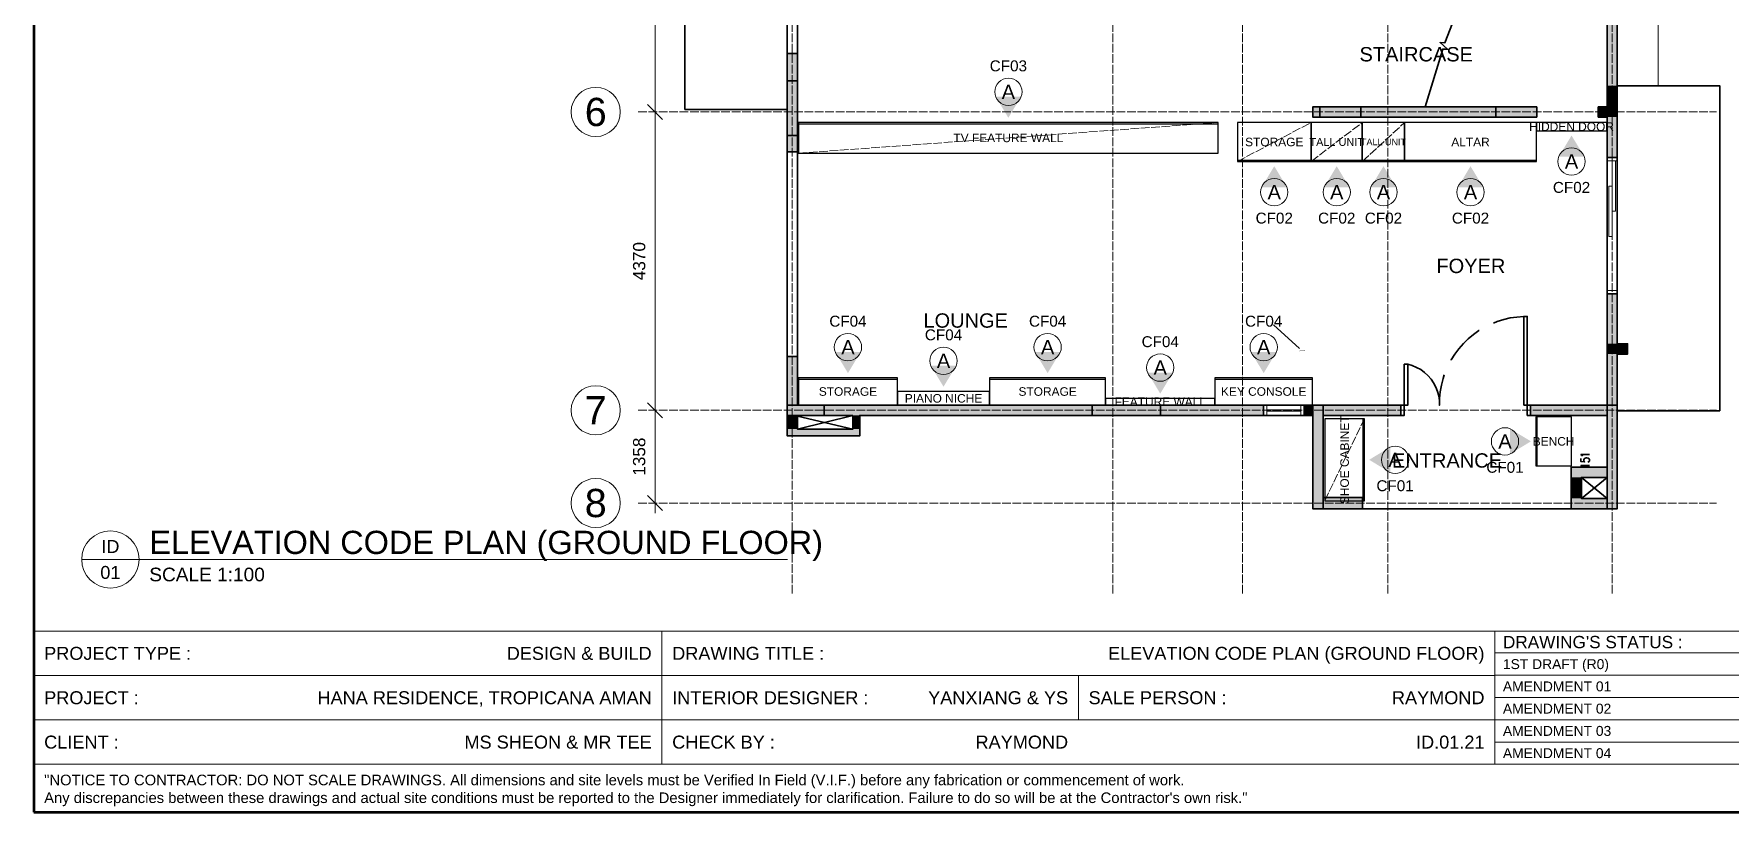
# Model space of a CAD drawing. Header units: millimetres. Extents: x 5 to 415, y 5 to 292.
# Drawn here: x 5 to 253.5, y 5 to 119 of the extents above; entities that cross this region are included whole.
import ezdxf
from ezdxf.enums import TextEntityAlignment as Align

# ---------------------------------------------------------------- set-up
doc = ezdxf.new("R2010")
doc.units = ezdxf.units.MM
doc.linetypes.add('DASHED', pattern=[1.524, 1.27, -0.254])
for name, color, linetype, lineweight in [('0-SHEET', 7, 'CONTINUOUS', 50), ('0-TITLE', 7, 'CONTINUOUS', 18), ('0-TITLE-TXT', 7, 'CONTINUOUS', 13), ('A-DOOR', 7, 'CONTINUOUS', 18), ('A-GRID', 8, 'DASHED', 13), ('A-GRID-TAG', 7, 'CONTINUOUS', 18), ('A-WALL', 250, 'CONTINUOUS', 35), ('A-WALL-FILL', 250, 'CONTINUOUS', 0), ('A-WIND', 7, 'CONTINUOUS', 13), ('I-DIM', 5, 'CONTINUOUS', 13), ('I-JOIN', 6, 'CONTINUOUS', 25), ('I-JOIN-HIDDEN', 6, 'DASHED', 13), ('I-ROOM', 7, 'CONTINUOUS', 13), ('I-SYMB', 6, 'CONTINUOUS', 18), ('I-TEXT', 7, 'CONTINUOUS', 13)]:
    doc.layers.add(name, color=color, linetype=linetype, lineweight=lineweight)
doc.styles.get("Standard").update_dxf_attribs({"font": 'arial.ttf'})

msp = doc.modelspace()

# ---------------------------------------------------------------- hatches: boundary and pattern name
at = {"layer": 'A-WALL-FILL', "true_color": 0x4d4d4d}
h = msp.add_hatch(color=7, dxfattribs=at)
h.dxf.hatch_style = 1
h.paths.add_polyline_path([(236.95, 138.06), (235.45, 138.06), (236.95, 111.39), (236.95, 138.06)])
h = msp.add_hatch(color=7, dxfattribs=at)
h.dxf.hatch_style = 1
h.paths.add_polyline_path([(235.45, 138.06), (236.95, 111.39), (235.45, 111.39), (235.45, 138.06)])
h = msp.add_hatch(color=7, dxfattribs=at)
h.dxf.hatch_style = 1
h.paths.add_polyline_path([(116.85, 116.13), (115.35, 116.13), (116.85, 107.89), (116.85, 116.13)])
h = msp.add_hatch(color=7, dxfattribs=at)
h.dxf.hatch_style = 1
h.paths.add_polyline_path([(115.35, 116.13), (116.85, 107.89), (115.35, 107.89), (115.35, 116.13)])
h = msp.add_hatch(color=7, dxfattribs=at)
h.dxf.hatch_style = 1
h.paths.add_polyline_path([(116.85, 104.09), (116.85, 112.09), (115.35, 104.09), (116.85, 104.09)])
h = msp.add_hatch(color=7, dxfattribs=at)
h.dxf.hatch_style = 1
h.paths.add_polyline_path([(116.85, 112.09), (115.35, 104.09), (115.35, 112.09), (116.85, 112.09)])
h = msp.add_hatch(color=7, dxfattribs=at)
h.dxf.hatch_style = 1
h.paths.add_polyline_path([(236.95, 111.39), (235.45, 111.39), (236.95, 108.29), (236.95, 111.39)])
h = msp.add_hatch(color=7, dxfattribs=at)
h.dxf.hatch_style = 1
h.paths.add_polyline_path([(235.45, 111.39), (236.95, 108.29), (235.45, 108.29), (235.45, 111.39)])
h = msp.add_hatch(color=7, dxfattribs=at)
h.dxf.hatch_style = 1
h.paths.add_polyline_path([(116.85, 107.89), (115.35, 107.89), (116.85, 101.73), (116.85, 107.89)])
h = msp.add_hatch(color=7, dxfattribs=at)
h.dxf.hatch_style = 1
h.paths.add_polyline_path([(115.35, 107.89), (116.85, 101.73), (115.35, 101.73), (115.35, 107.89)])
h = msp.add_hatch(color=7, dxfattribs=at)
h.dxf.hatch_style = 1
h.paths.add_polyline_path([(225.15, 108.29), (192.34, 108.29), (225.15, 106.79), (225.15, 108.29)])
h = msp.add_hatch(color=7, dxfattribs=at)
h.dxf.hatch_style = 1
h.paths.add_polyline_path([(192.34, 108.29), (225.15, 106.79), (192.34, 106.79), (192.34, 108.29)])
h = msp.add_hatch(color=7, dxfattribs=at)
h.dxf.hatch_style = 1
h.paths.add_polyline_path([(199.4, 106.79), (199.4, 108.29), (193.4, 106.79), (199.4, 106.79)])
h = msp.add_hatch(color=7, dxfattribs=at)
h.dxf.hatch_style = 1
h.paths.add_polyline_path([(199.4, 108.29), (193.4, 106.79), (193.4, 108.29), (199.4, 108.29)])
h = msp.add_hatch(color=7, dxfattribs=at)
h.dxf.hatch_style = 1
h.paths.add_polyline_path([(225.15, 106.79), (225.15, 108.29), (219.15, 106.79), (225.15, 106.79)])
h = msp.add_hatch(color=7, dxfattribs=at)
h.dxf.hatch_style = 1
h.paths.add_polyline_path([(225.15, 108.29), (219.15, 106.79), (219.15, 108.29), (225.15, 108.29)])
h = msp.add_hatch(color=7, dxfattribs=at)
h.dxf.hatch_style = 1
h.paths.add_polyline_path([(236.95, 108.29), (234.15, 108.29), (236.95, 106.79), (236.95, 108.29)])
h = msp.add_hatch(color=7, dxfattribs=at)
h.dxf.hatch_style = 1
h.paths.add_polyline_path([(234.15, 108.29), (236.95, 106.79), (234.15, 106.79), (234.15, 108.29)])
h = msp.add_hatch(color=7, dxfattribs=at)
h.dxf.hatch_style = 1
h.paths.add_polyline_path([(236.95, 106.79), (235.45, 106.79), (236.95, 100.89), (236.95, 106.79)])
h = msp.add_hatch(color=7, dxfattribs=at)
h.dxf.hatch_style = 1
h.paths.add_polyline_path([(235.45, 106.79), (236.95, 100.89), (235.45, 100.89), (235.45, 106.79)])
h = msp.add_hatch(color=7, dxfattribs=at)
h.dxf.hatch_style = 1
h.paths.add_polyline_path([(236.95, 80.89), (235.45, 80.89), (236.95, 73.59), (236.95, 80.89)])
h = msp.add_hatch(color=7, dxfattribs=at)
h.dxf.hatch_style = 1
h.paths.add_polyline_path([(235.45, 80.89), (236.95, 73.59), (235.45, 73.59), (235.45, 80.89)])
h = msp.add_hatch(color=7, dxfattribs=at)
h.dxf.hatch_style = 1
h.paths.add_polyline_path([(190.44, 72.59), (190.44, 72.51), (191.14, 72.61), (190.44, 72.59)])
h = msp.add_hatch(color=7, dxfattribs=at)
h.dxf.hatch_style = 1
h.paths.add_polyline_path([(190.44, 72.51), (191.14, 72.61), (191.14, 72.55), (190.44, 72.51)])
h = msp.add_hatch(color=7, dxfattribs=at)
h.dxf.hatch_style = 1
h.paths.add_polyline_path([(238.45, 73.59), (235.45, 73.59), (238.45, 72.09), (238.45, 73.59)])
h = msp.add_hatch(color=7, dxfattribs=at)
h.dxf.hatch_style = 1
h.paths.add_polyline_path([(235.45, 73.59), (238.45, 72.09), (235.45, 72.09), (235.45, 73.59)])
h = msp.add_hatch(color=7, dxfattribs=at)
h.dxf.hatch_style = 1
h.paths.add_polyline_path([(236.95, 72.09), (235.45, 72.09), (236.95, 64.59), (236.95, 72.09)])
h = msp.add_hatch(color=7, dxfattribs=at)
h.dxf.hatch_style = 1
h.paths.add_polyline_path([(235.45, 72.09), (236.95, 64.59), (235.45, 64.59), (235.45, 72.09)])
h = msp.add_hatch(color=7, dxfattribs=at)
h.dxf.hatch_style = 1
h.paths.add_polyline_path([(116.85, 71.73), (115.35, 71.73), (116.85, 64.59), (116.85, 71.73)])
h = msp.add_hatch(color=7, dxfattribs=at)
h.dxf.hatch_style = 1
h.paths.add_polyline_path([(115.35, 71.73), (116.85, 64.59), (115.35, 64.59), (115.35, 71.73)])
h = msp.add_hatch(color=7, dxfattribs=at)
h.dxf.hatch_style = 1
h.paths.add_polyline_path([(120.75, 64.59), (115.35, 64.59), (120.75, 63.09), (120.75, 64.59)])
h = msp.add_hatch(color=7, dxfattribs=at)
h.dxf.hatch_style = 1
h.paths.add_polyline_path([(115.35, 64.59), (120.75, 63.09), (115.35, 63.09), (115.35, 64.59)])
h = msp.add_hatch(color=7, dxfattribs=at)
h.dxf.hatch_style = 1
h.paths.add_polyline_path([(116.85, 63.09), (115.35, 63.09), (116.85, 61.09), (116.85, 63.09)])
h = msp.add_hatch(color=7, dxfattribs=at)
h.dxf.hatch_style = 1
h.paths.add_polyline_path([(115.35, 63.09), (116.85, 61.09), (115.35, 61.09), (115.35, 63.09)])
h = msp.add_hatch(color=7, dxfattribs=at)
h.dxf.hatch_style = 1
h.paths.add_polyline_path([(185.1, 64.59), (120.75, 64.59), (185.1, 63.09), (185.1, 64.59)])
h = msp.add_hatch(color=7, dxfattribs=at)
h.dxf.hatch_style = 1
h.paths.add_polyline_path([(120.75, 64.59), (185.1, 63.09), (120.75, 63.09), (120.75, 64.59)])
h = msp.add_hatch(color=7, dxfattribs=at)
h.dxf.hatch_style = 1
h.paths.add_polyline_path([(125.97, 63.09), (124.97, 63.09), (125.97, 61.09), (125.97, 63.09)])
h = msp.add_hatch(color=7, dxfattribs=at)
h.dxf.hatch_style = 1
h.paths.add_polyline_path([(124.97, 63.09), (125.97, 61.09), (124.97, 61.09), (124.97, 63.09)])
h = msp.add_hatch(color=7, dxfattribs=at)
h.dxf.hatch_style = 1
h.paths.add_polyline_path([(170.04, 64.59), (160.04, 64.59), (170.04, 63.09), (170.04, 64.59)])
h = msp.add_hatch(color=7, dxfattribs=at)
h.dxf.hatch_style = 1
h.paths.add_polyline_path([(160.04, 64.59), (170.04, 63.09), (160.04, 63.09), (160.04, 64.59)])
h = msp.add_hatch(color=7, dxfattribs=at)
h.dxf.hatch_style = 1
h.paths.add_polyline_path([(192.34, 64.59), (191.1, 64.59), (192.34, 63.09), (192.34, 64.59)])
h = msp.add_hatch(color=7, dxfattribs=at)
h.dxf.hatch_style = 1
h.paths.add_polyline_path([(191.1, 64.59), (192.34, 63.09), (191.1, 63.09), (191.1, 64.59)])
h = msp.add_hatch(color=7, dxfattribs=at)
h.dxf.hatch_style = 1
h.paths.add_polyline_path([(193.84, 64.59), (192.34, 64.59), (193.84, 49.44), (193.84, 64.59)])
h = msp.add_hatch(color=7, dxfattribs=at)
h.dxf.hatch_style = 1
h.paths.add_polyline_path([(192.34, 64.59), (193.84, 49.44), (192.34, 49.44), (192.34, 64.59)])
h = msp.add_hatch(color=7, dxfattribs=at)
h.dxf.hatch_style = 1
h.paths.add_polyline_path([(205.25, 64.59), (193.84, 64.59), (205.25, 63.09), (205.25, 64.59)])
h = msp.add_hatch(color=7, dxfattribs=at)
h.dxf.hatch_style = 1
h.paths.add_polyline_path([(193.84, 64.59), (205.25, 63.09), (193.84, 63.09), (193.84, 64.59)])
h = msp.add_hatch(color=7, dxfattribs=at)
h.dxf.hatch_style = 1
h.paths.add_polyline_path([(235.45, 64.59), (224.25, 64.59), (235.45, 63.09), (235.45, 64.59)])
h = msp.add_hatch(color=7, dxfattribs=at)
h.dxf.hatch_style = 1
h.paths.add_polyline_path([(224.25, 64.59), (235.45, 63.09), (224.25, 63.09), (224.25, 64.59)])
h = msp.add_hatch(color=7, dxfattribs=at)
h.dxf.hatch_style = 1
h.paths.add_polyline_path([(236.95, 64.59), (235.45, 64.59), (236.95, 49.44), (236.95, 64.59)])
h = msp.add_hatch(color=7, dxfattribs=at)
h.dxf.hatch_style = 1
h.paths.add_polyline_path([(235.45, 64.59), (236.95, 49.44), (235.45, 49.44), (235.45, 64.59)])
h = msp.add_hatch(color=7, dxfattribs=at)
h.dxf.hatch_style = 1
h.paths.add_polyline_path([(125.97, 61.09), (115.35, 61.09), (125.97, 60.09), (125.97, 61.09)])
h = msp.add_hatch(color=7, dxfattribs=at)
h.dxf.hatch_style = 1
h.paths.add_polyline_path([(115.35, 61.09), (125.97, 60.09), (115.35, 60.09), (115.35, 61.09)])
h = msp.add_hatch(color=7, dxfattribs=at)
h.dxf.hatch_style = 1
h.paths.add_polyline_path([(235.45, 55.53), (230.19, 55.53), (235.45, 54.03), (235.45, 55.53)])
h = msp.add_hatch(color=7, dxfattribs=at)
h.dxf.hatch_style = 1
h.paths.add_polyline_path([(230.19, 55.53), (235.45, 54.03), (230.19, 54.03), (230.19, 55.53)])
h = msp.add_hatch(color=7, dxfattribs=at)
h.dxf.hatch_style = 1
h.paths.add_polyline_path([(231.69, 54.03), (230.19, 54.03), (231.69, 50.94), (231.69, 54.03)])
h = msp.add_hatch(color=7, dxfattribs=at)
h.dxf.hatch_style = 1
h.paths.add_polyline_path([(230.19, 54.03), (231.69, 50.94), (230.19, 50.94), (230.19, 54.03)])
h = msp.add_hatch(color=7, dxfattribs=at)
h.dxf.hatch_style = 1
h.paths.add_polyline_path([(199.64, 51.1), (193.84, 51.1), (199.64, 49.44), (199.64, 51.1)])
h = msp.add_hatch(color=7, dxfattribs=at)
h.dxf.hatch_style = 1
h.paths.add_polyline_path([(193.84, 51.1), (199.64, 49.44), (193.84, 49.44), (193.84, 51.1)])
h = msp.add_hatch(color=7, dxfattribs=at)
h.dxf.hatch_style = 1
h.paths.add_polyline_path([(235.45, 50.94), (230.19, 50.94), (235.45, 49.44), (235.45, 50.94)])
h = msp.add_hatch(color=7, dxfattribs=at)
h.dxf.hatch_style = 1
h.paths.add_polyline_path([(230.19, 50.94), (235.45, 49.44), (230.19, 49.44), (230.19, 50.94)])
at = {"layer": 'I-SYMB'}
h = msp.add_hatch(color=6, dxfattribs=at)
h.dxf.hatch_style = 1
h.paths.add_polyline_path([(147.75, 106.7), (149.61, 109.78), (145.89, 109.78)])
h = msp.add_hatch(color=6, dxfattribs=at)
h.dxf.hatch_style = 1
h.paths.add_polyline_path([(230.25, 104.1), (228.39, 101.02), (232.11, 101.02)])
h = msp.add_hatch(color=6, dxfattribs=at)
h.dxf.hatch_style = 1
h.paths.add_polyline_path([(186.7, 99.6), (184.84, 96.52), (188.56, 96.52)])
h = msp.add_hatch(color=6, dxfattribs=at)
h.dxf.hatch_style = 1
h.paths.add_polyline_path([(195.85, 99.6), (193.99, 96.52), (197.71, 96.52)])
h = msp.add_hatch(color=6, dxfattribs=at)
h.dxf.hatch_style = 1
h.paths.add_polyline_path([(202.7, 99.6), (200.84, 96.52), (204.56, 96.52)])
h = msp.add_hatch(color=6, dxfattribs=at)
h.dxf.hatch_style = 1
h.paths.add_polyline_path([(215.45, 99.6), (213.59, 96.52), (217.31, 96.52)])
h = msp.add_hatch(color=6, dxfattribs=at)
h.dxf.hatch_style = 1
h.paths.add_polyline_path([(124.25, 69.3), (126.11, 72.38), (122.39, 72.38)])
h = msp.add_hatch(color=6, dxfattribs=at)
h.dxf.hatch_style = 1
h.paths.add_polyline_path([(153.5, 69.3), (155.36, 72.38), (151.64, 72.38)])
h = msp.add_hatch(color=6, dxfattribs=at)
h.dxf.hatch_style = 1
h.paths.add_polyline_path([(185.15, 69.3), (187.01, 72.38), (183.29, 72.38)])
h = msp.add_hatch(color=6, dxfattribs=at)
h.dxf.hatch_style = 1
h.paths.add_polyline_path([(138.25, 67.3), (140.11, 70.38), (136.39, 70.38)])
h = msp.add_hatch(color=6, dxfattribs=at)
h.dxf.hatch_style = 1
h.paths.add_polyline_path([(170, 66.3), (171.86, 69.38), (168.14, 69.38)])
h = msp.add_hatch(color=6, dxfattribs=at)
h.dxf.hatch_style = 1
h.paths.add_polyline_path([(224.3, 59.3), (221.22, 61.16), (221.22, 57.44)])
h = msp.add_hatch(color=6, dxfattribs=at)
h.dxf.hatch_style = 1
h.paths.add_polyline_path([(200.6, 56.6), (203.68, 54.74), (203.68, 58.46)])

# ---------------------------------------------------------------- linework, layer by layer
at = {"layer": '0-SHEET'}
msp.add_lwpolyline([(5, 5), (415, 5), (415, 292), (5, 292)], close=True, dxfattribs=at)
at = {"layer": '0-TITLE'}
for p, q in [((5, 31.5), (415, 31.5)), ((97, 12), (97, 31.5)), ((219, 12), (219, 31.5)), ((219, 28.3), (287, 28.3)), ((5, 25), (219, 25)), ((158, 18.5), (158, 25)), ((219, 25.04), (287, 25.04)), ((219, 21.78), (287, 21.78)), ((5, 18.5), (219, 18.5)), ((219, 18.52), (287, 18.52)), ((219, 15.26), (287, 15.26)), ((5, 12), (415, 12))]:
    msp.add_line(p, q, dxfattribs=at)
at = {"layer": 'A-DOOR'}
for points in [[(235.45, 100.89), (236.95, 100.89), (236.95, 100.39), (235.45, 100.39), (235.45, 100.89)], [(235.45, 100.89), (235.45, 80.89), (236.95, 80.89), (236.95, 100.89), (235.45, 100.89)], [(236.69, 100.39), (236.69, 93.01), (236.19, 93.01), (236.19, 100.39), (236.69, 100.39)], [(236.19, 96.69), (236.19, 89.33), (235.69, 89.33), (235.69, 96.69), (236.19, 96.69)], [(235.45, 81.39), (235.45, 80.89), (236.95, 80.89), (236.95, 81.39), (235.45, 81.39)], [(191.1, 63.09), (185.1, 63.09), (185.1, 64.59), (191.1, 64.59), (191.1, 63.09)], [(185.1, 63.09), (185.6, 63.09), (185.6, 64.59), (185.1, 64.59), (185.1, 63.09)], [(185.6, 63.93), (190.6, 63.93)], [(185.6, 63.73), (190.6, 63.73)], [(190.6, 63.09), (191.1, 63.09), (191.1, 64.59), (190.6, 64.59), (190.6, 63.09)]]:
    msp.add_lwpolyline(points, dxfattribs=at)
at = {"layer": 'A-GRID'}
for p, q in [((116.1, 37), (116.1, 272)), ((163.04, 37), (163.04, 272)), ((182.04, 37), (182.04, 272)), ((203.34, 37), (203.34, 272)), ((236.2, 37), (236.2, 272)), ((93.5, 107.55), (251.5, 107.55)), ((93.5, 63.85), (251.5, 63.85)), ((93.5, 50.27), (251.5, 50.27))]:
    msp.add_line(p, q, dxfattribs=at)
at = {"layer": 'A-GRID-TAG'}
for centre in [(87.3, 107.55), (87.3, 63.85), (87.3, 50.27)]:
    msp.add_circle(centre, 3.6, dxfattribs=at)
at = {"layer": 'A-WALL'}
for points in [[(100.35, 107.89), (115.35, 107.89), (115.35, 156.18), (100.35, 156.18), (100.35, 107.89)], [(116.85, 116.13), (115.35, 116.13), (115.35, 147.92), (116.85, 147.92), (116.85, 116.13)], [(235.45, 100.89), (235.45, 106.79), (234.15, 106.79), (234.15, 108.29), (235.45, 108.29), (235.45, 138.06), (236.95, 138.06), (236.95, 100.89), (235.45, 100.89)], [(208.81, 108.29), (211.37, 116.76), (212.09, 116.74), (210.99, 117.7), (211.71, 117.68), (214.27, 124.36)], [(116.85, 101.73), (115.35, 101.73), (115.35, 116.13), (116.85, 116.13), (116.85, 101.73)], [(116.85, 112.09), (116.85, 104.09), (115.35, 104.09), (115.35, 112.09), (116.85, 112.09)], [(236.95, 73.59), (236.95, 111.39), (251.95, 111.39), (251.95, 63.79), (236.95, 63.79), (236.95, 72.09)], [(225.15, 108.29), (192.34, 108.29), (192.34, 106.79), (225.15, 106.79), (225.15, 108.29)], [(199.4, 106.79), (193.4, 106.79), (193.4, 108.29), (199.4, 108.29), (199.4, 106.79)], [(225.15, 106.79), (219.15, 106.79), (219.15, 108.29), (225.15, 108.29), (225.15, 106.79)], [(115.35, 71.73), (116.85, 71.73), (116.85, 101.73), (115.35, 101.73), (115.35, 71.73)], [(235.45, 80.89), (236.95, 80.89), (236.95, 100.89), (235.45, 100.89), (235.45, 80.89)], [(235.45, 64.59), (235.45, 80.89), (236.95, 80.89), (236.95, 73.59), (238.45, 73.59), (238.45, 72.09), (236.95, 72.09), (236.95, 64.59), (236.95, 49.44), (230.19, 49.44), (230.19, 55.53), (235.45, 55.53), (235.45, 63.09), (230.19, 63.09), (224.25, 63.09), (224.25, 64.59), (235.45, 64.59)], [(223.25, 77.59), (222.25, 77.51), (221.27, 77.37), (220.31, 77.15), (219.35, 76.85), (218.83, 76.63)], [(223.25, 64.59), (223.75, 64.59), (223.75, 77.59), (223.25, 77.59), (223.25, 64.59)], [(186.58, 76.35), (190.42, 72.89)], [(216.71, 75.53), (216.69, 75.53), (215.87, 74.95), (215.11, 74.31), (214.41, 73.63), (213.75, 72.87), (213.15, 72.07), (212.61, 71.23), (212.61, 71.21)], [(185.1, 64.59), (116.85, 64.59), (116.85, 71.73), (115.35, 71.73), (115.35, 64.59), (115.35, 60.09), (125.97, 60.09), (125.97, 63.09), (185.1, 63.09), (185.1, 64.59)], [(205.75, 64.59), (206.25, 64.59), (206.25, 70.59), (205.75, 70.59), (205.75, 64.59)], [(211.61, 69.03), (211.43, 68.51), (211.19, 67.55), (211.01, 66.57), (210.91, 65.57), (210.89, 64.59), (210.89, 65.27), (210.79, 65.95), (210.61, 66.61), (210.37, 67.25), (210.05, 67.87), (209.67, 68.43), (209.21, 68.95), (208.71, 69.41), (208.15, 69.81), (207.55, 70.13), (206.91, 70.39), (206.25, 70.59)], [(120.75, 63.09), (120.75, 64.59), (115.35, 64.59), (115.35, 63.09), (120.75, 63.09)], [(124.97, 63.09), (124.97, 61.09), (116.85, 61.09), (116.85, 63.09), (124.97, 63.09)], [(116.85, 61.09), (124.97, 63.09)], [(116.85, 62.97), (124.97, 61.09)], [(160.04, 64.59), (170.04, 64.59), (170.04, 63.09), (160.04, 63.09), (160.04, 64.59)], [(191.1, 64.59), (191.1, 63.09), (185.1, 63.09), (185.1, 64.59), (191.1, 64.59)], [(192.34, 63.09), (191.1, 63.09), (191.1, 64.59), (205.25, 64.59), (205.25, 63.09), (193.84, 63.09)], [(192.34, 64.59), (192.34, 49.44), (193.84, 49.44), (193.84, 64.59), (192.34, 64.59)], [(205.25, 63.09), (193.84, 63.09), (193.84, 51.1), (199.64, 51.1), (199.64, 49.44), (193.84, 49.44), (192.34, 49.44), (192.34, 63.09)], [(205.25, 63.09), (205.25, 64.59), (205.75, 64.59), (205.75, 63.09), (205.25, 63.09)], [(206.25, 64.59), (205.25, 64.59)], [(205.25, 63.09), (205.75, 63.09)], [(224.25, 64.59), (223.25, 64.59)], [(223.75, 63.09), (223.75, 64.59), (224.25, 64.59), (224.25, 63.09), (223.75, 63.09)], [(223.75, 63.09), (224.25, 63.09)], [(235.45, 64.59), (235.45, 49.44), (236.95, 49.44), (236.95, 64.59), (235.45, 64.59)], [(231.87, 57.15), (231.81, 57.23), (231.63, 57.37), (232.87, 57.37)], [(231.63, 56.79), (231.63, 56.33), (232.17, 56.29), (232.11, 56.33), (232.05, 56.47), (232.05, 56.61), (232.11, 56.73), (232.23, 56.83), (232.39, 56.87), (232.51, 56.87), (232.69, 56.83), (232.81, 56.73), (232.87, 56.61), (232.87, 56.47), (232.81, 56.33), (232.75, 56.29), (232.63, 56.25)], [(231.87, 55.53), (231.81, 55.63), (231.63, 55.75), (232.87, 55.75)], [(235.45, 54.03), (231.69, 50.94), (231.69, 54.03), (235.45, 54.03), (235.45, 50.94), (231.69, 50.94)], [(235.45, 50.94), (231.69, 54.03)], [(199.64, 49.44), (230.19, 49.44)]]:
    msp.add_lwpolyline(points, dxfattribs=at)
at = {"layer": 'A-WIND'}
msp.add_lwpolyline([(236.95, 111.39), (242.95, 111.39), (242.95, 157.58), (242.95, 163.58), (234.91, 163.58), (234.91, 209.47), (228.47, 209.47)], dxfattribs=at)
at = {"layer": 'I-DIM'}
for p, q in [((96, 106.05), (96, 141.1)), ((97.1, 106.45), (94.9, 108.65)), ((97.1, 106.45), (94.9, 108.65)), ((96, 62.35), (96, 109.05)), ((97.1, 62.75), (94.9, 64.95)), ((97.1, 62.75), (94.9, 64.95)), ((96, 48.77), (96, 65.35)), ((97.1, 49.17), (94.9, 51.37))]:
    msp.add_line(p, q, dxfattribs=at)
at = {"layer": 'I-JOIN'}
for p, q in [((117, 105.8), (178.5, 105.8)), ((181.3, 100.5), (192.1, 100.5)), ((192.1, 100.5), (199.6, 100.5)), ((199.6, 100.5), (205.8, 100.5)), ((205.8, 100.5), (225.1, 100.5)), ((117, 68.4), (131.5, 68.4)), ((145, 68.4), (162, 68.4)), ((178, 68.4), (192.3, 68.4)), ((199.7, 50.6), (199.7, 62.6)), ((225.2, 55.7), (225.2, 62.9))]:
    msp.add_line(p, q, dxfattribs=at)
for points in [[(117, 101.5), (178.5, 101.5), (178.5, 106), (117, 106)], [(181.3, 100.3), (192.1, 100.3), (192.1, 106), (181.3, 106)], [(192.1, 100.3), (199.6, 100.3), (199.6, 106), (192.1, 106)], [(199.6, 100.3), (205.8, 100.3), (205.8, 106), (199.6, 106)], [(205.8, 100.3), (225.1, 100.3), (225.1, 106), (205.8, 106)], [(225.1, 104.8), (235.4, 104.8), (235.4, 106), (225.1, 106)], [(117, 64.6), (131.5, 64.6), (131.5, 68.6), (117, 68.6)], [(145, 64.6), (162, 64.6), (162, 68.6), (145, 68.6)], [(178, 64.6), (192.3, 64.6), (192.3, 68.6), (178, 68.6)], [(131.5, 64.6), (145, 64.6), (145, 66.6), (131.5, 66.6)], [(162, 64.6), (178, 64.6), (178, 65.6), (162, 65.6)], [(194.1, 50.6), (199.9, 50.6), (199.9, 62.6), (194.1, 62.6)], [(225, 55.7), (230.25, 55.7), (230.25, 62.9), (225, 62.9)]]:
    msp.add_lwpolyline(points, close=True, dxfattribs=at)
at = {"layer": 'I-JOIN-HIDDEN'}
for p, q in [((117, 101.5), (178.5, 106)), ((181.3, 100.3), (192.1, 106)), ((192.1, 100.3), (199.6, 106)), ((199.6, 100.3), (205.8, 106)), ((194.1, 50.6), (199.9, 62.6))]:
    msp.add_line(p, q, dxfattribs=at)
at = {"layer": 'I-SYMB', "color": 6}
for centre in [(147.75, 110.5), (230.25, 100.3), (186.7, 95.8), (195.85, 95.8), (202.7, 95.8), (215.45, 95.8), (124.25, 73.1), (153.5, 73.1), (185.15, 73.1), (138.25, 71.1), (170, 70.1), (220.5, 59.3), (204.4, 56.6)]:
    msp.add_circle(centre, 2, dxfattribs=at)
at = {"layer": 'I-TEXT'}
for p, q in [((12, 42), (20.4, 42)), ((20.4, 42), (115.4, 42))]:
    msp.add_line(p, q, dxfattribs=at)
msp.add_circle((16.2, 42), 4.2, dxfattribs=at)

# ---------------------------------------------------------------- texts
at = {"layer": '0-TITLE-TXT'}
for s, height, p in [("DRAWING'S STATUS :", 1.8, (220.2, 29.9)), ('PROJECT TYPE :', 1.9, (6.5, 28.25)), ('DRAWING TITLE :', 1.9, (98.5, 28.25)), ('1ST DRAFT (R0)', 1.45, (220.2, 26.67)), ('PROJECT :', 1.9, (6.5, 21.75)), ('INTERIOR DESIGNER :', 1.9, (98.5, 21.75)), ('SALE PERSON :', 1.9, (159.5, 21.75)), ('AMENDMENT 01', 1.45, (220.2, 23.41)), ('AMENDMENT 02', 1.45, (220.2, 20.15)), ('AMENDMENT 03', 1.45, (220.2, 16.89)), ('CLIENT :', 1.9, (6.5, 15.25)), ('CHECK BY :', 1.9, (98.5, 15.25)), ('AMENDMENT 04', 1.45, (220.2, 13.63)), ('"NOTICE TO CONTRACTOR: DO NOT SCALE DRAWINGS. All dimensions and site levels must be Verified In Field (V.I.F.) before any fabrication or commencement of work.', 1.55, (6.5, 9.7)), ('Any discrepancies between these drawings and actual site conditions must be reported to the Designer immediately for clarification. Failure to do so will be at the Contractor\'s own risk."', 1.55, (6.5, 7.1))]:
    msp.add_text(s, height=height, dxfattribs=at).set_placement(p, align=Align.MIDDLE_LEFT)
for s, p in [('DESIGN & BUILD', (95.5, 28.25)), ('ELEVATION CODE PLAN (GROUND FLOOR)', (217.5, 28.25)), ('HANA RESIDENCE, TROPICANA AMAN', (95.5, 21.75)), ('YANXIANG & YS', (156.5, 21.75)), ('RAYMOND', (217.5, 21.75)), ('MS SHEON & MR TEE', (95.5, 15.25)), ('RAYMOND', (156.5, 15.25)), ('ID.01.21', (217.5, 15.25))]:
    msp.add_text(s, height=1.9, dxfattribs=at).set_placement(p, align=Align.MIDDLE_RIGHT)
at = {"layer": 'A-GRID-TAG'}
for s, p in [('6', (87.3, 107.55)), ('7', (87.3, 63.85)), ('8', (87.3, 50.27))]:
    msp.add_text(s, height=4.14, dxfattribs=at).set_placement(p, align=Align.MIDDLE_CENTER)
at = {"layer": 'I-DIM'}
for s, p in [('4370', (95.1, 85.7)), ('1358', (95.1, 57.06))]:
    msp.add_text(s, height=1.8, rotation=90, dxfattribs=at).set_placement(p, align=Align.BOTTOM_CENTER)
at = {"layer": 'I-JOIN'}
for s, height, p in [('TV FEATURE WALL', 1.25, (147.75, 103.75)), ('HIDDEN DOOR', 1.25, (230.25, 105.4)), ('STORAGE', 1.25, (186.7, 103.15)), ('TALL UNIT', 1.142, (195.85, 103.15)), ('TALL UNIT', 0.944, (202.7, 103.15)), ('ALTAR', 1.25, (215.45, 103.15)), ('STORAGE', 1.25, (124.25, 66.6)), ('STORAGE', 1.25, (153.5, 66.6)), ('KEY CONSOLE', 1.25, (185.15, 66.6)), ('PIANO NICHE', 1.25, (138.25, 65.6)), ('FEATURE WALL', 1.25, (170, 65.1)), ('BENCH', 1.25, (227.62, 59.3))]:
    msp.add_text(s, height=height, dxfattribs=at).set_placement(p, align=Align.MIDDLE_CENTER)
msp.add_text('SHOE CABINET', height=1.25, rotation=90, dxfattribs=at).set_placement((197, 56.6), align=Align.MIDDLE_CENTER)
at = {"layer": 'I-ROOM'}
for s, p in [('STAIRCASE', (207.5, 116)), ('FOYER', (215.5, 85)), ('LOUNGE', (141.5, 77)), ('ENTRANCE', (212, 56.5))]:
    msp.add_text(s, height=2.1, dxfattribs=at).set_placement(p, align=Align.MIDDLE_CENTER)
at = {"layer": 'I-SYMB', "color": 6}
for s, height, p in [('CF03', 1.6, (147.75, 114.3)), ('A', 2.1, (147.75, 110.5)), ('A', 2.1, (230.25, 100.3)), ('CF02', 1.6, (230.25, 96.5)), ('A', 2.1, (186.7, 95.8)), ('A', 2.1, (195.85, 95.8)), ('A', 2.1, (202.7, 95.8)), ('A', 2.1, (215.45, 95.8)), ('CF02', 1.6, (186.7, 92)), ('CF02', 1.6, (195.85, 92)), ('CF02', 1.6, (202.7, 92)), ('CF02', 1.6, (215.45, 92)), ('CF04', 1.6, (124.25, 76.9)), ('CF04', 1.6, (153.5, 76.9)), ('CF04', 1.6, (185.15, 76.9)), ('CF04', 1.6, (138.25, 74.9)), ('CF04', 1.6, (170, 73.9)), ('A', 2.1, (124.25, 73.1)), ('A', 2.1, (138.25, 71.1)), ('A', 2.1, (153.5, 73.1)), ('A', 2.1, (185.15, 73.1)), ('A', 2.1, (170, 70.1)), ('A', 2.1, (220.5, 59.3)), ('A', 2.1, (204.4, 56.6)), ('CF01', 1.6, (220.5, 55.5)), ('CF01', 1.6, (204.4, 52.8))]:
    msp.add_text(s, height=height, dxfattribs=at).set_placement(p, align=Align.MIDDLE_CENTER)
at = {"layer": 'I-TEXT'}
for s, p in [('ID', (16.2, 43.9)), ('01', (16.2, 40.1))]:
    msp.add_text(s, height=1.9, dxfattribs=at).set_placement(p, align=Align.MIDDLE_CENTER)
for s, height, p in [('ELEVATION CODE PLAN (GROUND FLOOR)', 3.4, (21.9, 42.8)), ('SCALE 1:100', 2, (21.9, 38.8))]:
    msp.add_text(s, height=height, dxfattribs=at).set_placement(p)

doc.saveas('drawing.dxf')
